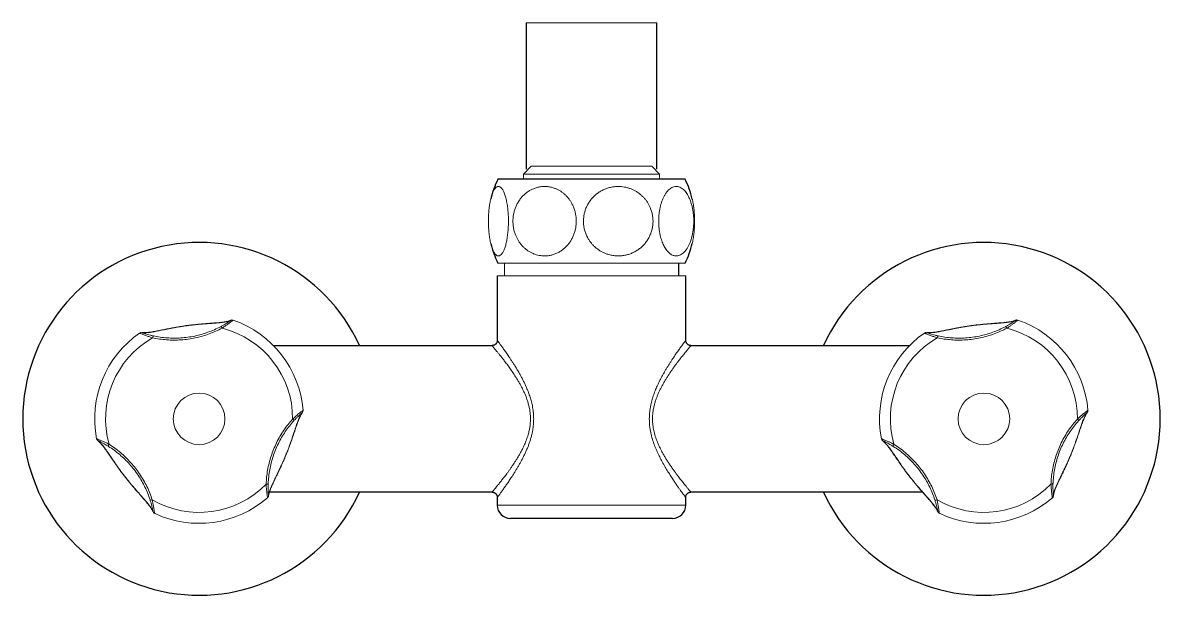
# Model space of a CAD drawing. Header units: millimetres. Extents: x 46649 to 61237, y -33954 to -18530.
# Drawn here: x 60161.5 to 60378.8, y -19468.3 to -19358.9 of the extents above; entities that cross this region are included whole.
import ezdxf

# ---------------------------------------------------------------- set-up
doc = ezdxf.new("R2010")
doc.units = ezdxf.units.MM
for name, color, linetype, lineweight in [('ed-1', 6, 'Continuous', 5), ('eo-3', 2, 'Continuous', 25), ('KK-100.TOP', 2, 'Continuous', 20)]:
    doc.layers.add(name, color=color, linetype=linetype, lineweight=lineweight)

# ---------------------------------------------------------------- blocks, each defined once
blk = doc.blocks.new('GX 2470-H 25 300mm Panel Tap - Front')
at = {"layer": 'ed-1'}
for p, q in [((62.46, 75.67), (87.46, 75.67)), ((86.4, 48.26), (63.46, 48.26)), ((61.96, 46.76), (87.89, 46.76)), ((92.86, 29.76), (57.06, 29.76)), ((92.96, 27.31), (56.96, 27.31)), ((56.96, -16.5), (92.96, -16.5))]:
    blk.add_line(p, q, dxfattribs=at)
for points in [[(5.85, 18.75), (5.9, 18.78), (5.94, 18.8)], [(155.78, 18.75), (155.83, 18.78), (155.87, 18.8)], [(-10.7, 16.47), (-10.76, 16.48), (-10.81, 16.49)], [(139.23, 16.47), (139.17, 16.48), (139.12, 16.49)], [(19.61, 1.03), (19.65, 1.08), (19.69, 1.12)], [(169.54, 1.03), (169.58, 1.08), (169.61, 1.12)], [(-19.16, -4.31), (-19.21, -4.28), (-19.25, -4.25)], [(130.77, -4.31), (130.72, -4.28), (130.68, -4.25)], [(13.31, -14.44), (13.31, -14.5), (13.31, -14.55)], [(163.24, -14.44), (163.24, -14.5), (163.23, -14.55)], [(-8.91, -17.5), (-8.9, -17.56), (-8.88, -17.61)], [(141.02, -17.5), (141.03, -17.56), (141.05, -17.61)]]:
    blk.add_lwpolyline(points, dxfattribs=at)
for centre in [(0, 0), (149.93, 0)]:
    blk.add_circle(centre, 4.93, dxfattribs=at)
for centre, radius, start, end in [((3.94, 17.17), 0.477, 19.3678, 70.2915), ((6.32, 18.37), 0.525, 71.011, 124.7326), ((6.34, 18.36), 0.525, 70.9563, 124.7324), ((0, 0), 19.95, 4.7324, 70.9563), ((153.87, 17.17), 0.477, 19.3678, 70.2915), ((156.25, 18.37), 0.525, 71.011, 124.7326), ((156.27, 18.36), 0.525, 70.9563, 124.7324), ((149.93, 0), 19.95, 4.7324, 70.9563), ((0, 0), 19.95, 124.7324, 190.9563), ((0, 0), 17.87, 119.91, 195.7787), ((-11.07, 15.96), 0.525, 70.9563, 124.7324), ((-11.05, 15.97), 0.525, 70.9644, 124.6723), ((-8.44, 15.46), 0.477, 125.4023, 176.3171), ((0, 0), 17.87, 359.91, 75.7787), ((149.93, 0), 19.95, 124.7324, 190.9563), ((149.93, 0), 17.87, 119.91, 195.7787), ((138.86, 15.96), 0.525, 70.9563, 124.7324), ((138.88, 15.97), 0.525, 70.9644, 124.6723), ((141.49, 15.46), 0.477, 125.4023, 176.3171), ((149.93, 0), 17.87, 359.91, 75.7787), ((19.36, 1.6), 0.525, 310.9563, 4.7324), ((19.36, 1.58), 0.525, 310.957, 4.6772), ((169.29, 1.6), 0.525, 310.9563, 4.7324), ((169.29, 1.58), 0.525, 310.957, 4.6772), ((17.61, -0.43), 0.477, 5.3975, 56.3216), ((167.53, -0.43), 0.477, 5.3975, 56.3216), ((-19.07, -3.69), 0.525, 190.9563, 244.7324), ((-19.07, -3.71), 0.525, 191.0093, 244.732), ((130.86, -3.69), 0.525, 190.9563, 244.7324), ((130.86, -3.71), 0.525, 191.0093, 244.732), ((-16.84, -5.17), 0.477, 139.3637, 190.295), ((133.09, -5.17), 0.477, 139.3637, 190.295), ((0, 0), 17.87, 239.91, 315.7787), ((12.9, -12), 0.477, 259.3521, 310.3055), ((149.93, 0), 17.87, 239.91, 315.7787), ((162.82, -12), 0.477, 259.3521, 310.3055), ((0, 0), 19.95, 244.7324, 310.9563), ((12.73, -14.67), 0.525, 310.9563, 4.7324), ((12.75, -14.66), 0.525, 311.0112, 4.7282), ((149.93, 0), 19.95, 244.7324, 310.9563), ((162.66, -14.67), 0.525, 310.9563, 4.7324), ((162.67, -14.66), 0.525, 311.0112, 4.7282), ((-9.17, -15.04), 0.477, 245.3904, 296.3318), ((140.76, -15.04), 0.477, 245.3904, 296.3318), ((-8.31, -17.56), 0.525, 190.9615, 244.6721), ((-8.29, -17.57), 0.525, 190.9563, 244.7324), ((141.62, -17.56), 0.525, 190.9615, 244.6721), ((141.64, -17.57), 0.525, 190.9563, 244.7324)]:
    blk.add_arc(centre, radius, start, end, dxfattribs=at)
for points, knots in [([(55.27, 37.76), (55.27, 37.94), (55.28, 38.3), (55.3, 38.84), (55.33, 39.38), (55.37, 39.91), (55.43, 40.41), (55.5, 40.9), (55.58, 41.37), (55.67, 41.81), (55.77, 42.23), (55.88, 42.61), (55.99, 42.96), (56.12, 43.28), (56.26, 43.57), (56.4, 43.82), (56.55, 44.02), (56.7, 44.19), (56.86, 44.3), (57.02, 44.38), (57.19, 44.4), (57.35, 44.37), (57.52, 44.3), (57.68, 44.17), (57.84, 43.99), (58, 43.77), (58.15, 43.5), (58.29, 43.18), (58.42, 42.82), (58.55, 42.42), (58.66, 41.99), (58.76, 41.53), (58.85, 41.04), (58.92, 40.53), (58.98, 40.01), (59.03, 39.48), (59.07, 38.93), (59.09, 38.38), (59.1, 37.83), (59.09, 37.29), (59.07, 36.75), (59.04, 36.22), (59, 35.7), (58.95, 35.2), (58.88, 34.71), (58.81, 34.25), (58.72, 33.8), (58.62, 33.39), (58.52, 33), (58.4, 32.63), (58.28, 32.31), (58.14, 32.01), (58, 31.76), (57.85, 31.54), (57.7, 31.37), (57.54, 31.24), (57.38, 31.15), (57.22, 31.12), (57.05, 31.13), (56.89, 31.2), (56.72, 31.31), (56.56, 31.48), (56.4, 31.69), (56.25, 31.95), (56.11, 32.26), (55.97, 32.62), (55.85, 33), (55.73, 33.42), (55.63, 33.88), (55.54, 34.37), (55.46, 34.87), (55.4, 35.38), (55.35, 35.92), (55.31, 36.5), (55.28, 37.11), (55.27, 37.54), (55.27, 37.76)], [0, 0, 0, 0, 0.012684, 0.025367, 0.038431, 0.051495, 0.064177, 0.076859, 0.089905, 0.102951, 0.115733, 0.128515, 0.141643, 0.154771, 0.168031, 0.181292, 0.194909, 0.208527, 0.222304, 0.236082, 0.250242, 0.264402, 0.278486, 0.292571, 0.307071, 0.32157, 0.33554, 0.349509, 0.363914, 0.378318, 0.391807, 0.405296, 0.419212, 0.433127, 0.446062, 0.458998, 0.472332, 0.485666, 0.49823, 0.510794, 0.523729, 0.536664, 0.54914, 0.561616, 0.574444, 0.587272, 0.599946, 0.61262, 0.625639, 0.638658, 0.651758, 0.664859, 0.678311, 0.691764, 0.705391, 0.71902, 0.733021, 0.747022, 0.761051, 0.77508, 0.789513, 0.803947, 0.818001, 0.832054, 0.846539, 0.861023, 0.874683, 0.888343, 0.902435, 0.916526, 0.929621, 0.942716, 0.95622, 0.969723, 0.984784, 1, 1, 1, 1]), ([(72.05, 37.76), (72.05, 37.52), (72.03, 37.03), (71.92, 36.31), (71.74, 35.61), (71.49, 34.93), (71.18, 34.29), (70.81, 33.7), (70.37, 33.15), (69.89, 32.66), (69.37, 32.23), (68.79, 31.85), (68.18, 31.55), (67.53, 31.33), (66.85, 31.18), (66.16, 31.11), (65.52, 31.14), (64.94, 31.22), (64.42, 31.35), (63.91, 31.53), (63.42, 31.75), (62.94, 32.03), (62.49, 32.35), (62.07, 32.71), (61.68, 33.11), (61.33, 33.54), (61.01, 34), (60.73, 34.49), (60.47, 35.05), (60.24, 35.69), (60.07, 36.41), (59.97, 37.14), (59.94, 37.87), (59.99, 38.6), (60.11, 39.31), (60.3, 39.99), (60.55, 40.65), (60.86, 41.28), (61.24, 41.87), (61.67, 42.41), (62.15, 42.89), (62.69, 43.32), (63.27, 43.69), (63.88, 43.99), (64.53, 44.21), (65.21, 44.35), (65.9, 44.41), (66.6, 44.37), (67.3, 44.25), (67.93, 44.06), (68.48, 43.82), (68.96, 43.56), (69.42, 43.25), (69.85, 42.9), (70.24, 42.51), (70.6, 42.09), (70.93, 41.63), (71.25, 41.09), (71.54, 40.48), (71.78, 39.77), (71.94, 39.08), (72.04, 38.4), (72.05, 37.97), (72.05, 37.76)], [0, 0, 0, 0, 0.017144, 0.034345, 0.051491, 0.068622, 0.085809, 0.102942, 0.120196, 0.137503, 0.154759, 0.172658, 0.190611, 0.208513, 0.227118, 0.245779, 0.264385, 0.278654, 0.292975, 0.307294, 0.321562, 0.335725, 0.349943, 0.364158, 0.378318, 0.391997, 0.405729, 0.419459, 0.433135, 0.450628, 0.468179, 0.485669, 0.502648, 0.519683, 0.536662, 0.553512, 0.570416, 0.587268, 0.604377, 0.621538, 0.63865, 0.656333, 0.674068, 0.691753, 0.710153, 0.728608, 0.747009, 0.765963, 0.784977, 0.80393, 0.818176, 0.832475, 0.846772, 0.861014, 0.874866, 0.888772, 0.902676, 0.916526, 0.934237, 0.952008, 0.969717, 0.984858, 1, 1, 1, 1]), ([(73.43, 37.76), (73.44, 38), (73.45, 38.49), (73.58, 39.21), (73.77, 39.91), (74.05, 40.59), (74.39, 41.23), (74.8, 41.82), (75.27, 42.37), (75.8, 42.86), (76.38, 43.29), (77.01, 43.66), (77.69, 43.97), (78.4, 44.19), (79.14, 44.34), (79.9, 44.4), (80.6, 44.38), (81.24, 44.3), (81.82, 44.17), (82.38, 43.99), (82.92, 43.77), (83.44, 43.49), (83.93, 43.17), (84.4, 42.81), (84.82, 42.41), (85.21, 41.98), (85.56, 41.52), (85.86, 41.03), (86.15, 40.47), (86.4, 39.83), (86.59, 39.11), (86.7, 38.38), (86.73, 37.65), (86.68, 36.92), (86.55, 36.21), (86.34, 35.52), (86.07, 34.86), (85.72, 34.24), (85.31, 33.65), (84.84, 33.11), (84.3, 32.62), (83.72, 32.19), (83.08, 31.83), (82.41, 31.53), (81.69, 31.31), (80.95, 31.17), (80.19, 31.11), (79.42, 31.14), (78.65, 31.27), (77.96, 31.46), (77.36, 31.7), (76.83, 31.96), (76.33, 32.27), (75.85, 32.62), (75.42, 33.01), (75.02, 33.43), (74.66, 33.89), (74.31, 34.42), (74, 35.04), (73.73, 35.75), (73.55, 36.44), (73.45, 37.11), (73.43, 37.54), (73.43, 37.76)], [0, 0, 0, 0, 0.017144, 0.034346, 0.051491, 0.068622, 0.085809, 0.102943, 0.120196, 0.137503, 0.154759, 0.172658, 0.190611, 0.208513, 0.227118, 0.245779, 0.264385, 0.278654, 0.292975, 0.307294, 0.321562, 0.335725, 0.349943, 0.364158, 0.378318, 0.391997, 0.405729, 0.419459, 0.433135, 0.450628, 0.468179, 0.485669, 0.502649, 0.519683, 0.536662, 0.553512, 0.570416, 0.587268, 0.604377, 0.621538, 0.638651, 0.656333, 0.674068, 0.691753, 0.710153, 0.728608, 0.747009, 0.765963, 0.784977, 0.80393, 0.818176, 0.832475, 0.846772, 0.861014, 0.874867, 0.888772, 0.902676, 0.916526, 0.934237, 0.952008, 0.969717, 0.984858, 1, 1, 1, 1]), ([(94.5, 37.76), (94.49, 37.52), (94.49, 37.03), (94.42, 36.31), (94.32, 35.61), (94.19, 34.93), (94.01, 34.29), (93.81, 33.7), (93.57, 33.15), (93.3, 32.66), (93.01, 32.23), (92.69, 31.85), (92.35, 31.55), (91.99, 31.33), (91.62, 31.18), (91.24, 31.11), (90.88, 31.14), (90.56, 31.22), (90.27, 31.35), (89.99, 31.53), (89.72, 31.75), (89.46, 32.03), (89.21, 32.35), (88.97, 32.71), (88.76, 33.11), (88.56, 33.54), (88.39, 34), (88.23, 34.49), (88.09, 35.05), (87.96, 35.69), (87.86, 36.41), (87.81, 37.14), (87.8, 37.87), (87.82, 38.6), (87.89, 39.31), (87.99, 39.99), (88.13, 40.65), (88.3, 41.28), (88.51, 41.87), (88.75, 42.41), (89.02, 42.89), (89.31, 43.32), (89.63, 43.69), (89.97, 43.99), (90.33, 44.21), (90.71, 44.35), (91.09, 44.41), (91.48, 44.37), (91.87, 44.25), (92.21, 44.06), (92.52, 43.82), (92.78, 43.56), (93.04, 43.25), (93.28, 42.9), (93.49, 42.51), (93.69, 42.09), (93.88, 41.63), (94.05, 41.09), (94.21, 40.48), (94.35, 39.77), (94.44, 39.08), (94.49, 38.4), (94.49, 37.97), (94.5, 37.76), (94.5, 37.76), (94.5, 37.76), (94.5, 37.76)], [0, 0, 0, 0, 0.017144, 0.034345, 0.051491, 0.068622, 0.085809, 0.102942, 0.120196, 0.137503, 0.154759, 0.172658, 0.190611, 0.208513, 0.227118, 0.245779, 0.264385, 0.278654, 0.292975, 0.307294, 0.321562, 0.335725, 0.349943, 0.364158, 0.378318, 0.391997, 0.405729, 0.419459, 0.433135, 0.450628, 0.468179, 0.485669, 0.502648, 0.519683, 0.536662, 0.553512, 0.570416, 0.587268, 0.604377, 0.621538, 0.63865, 0.656333, 0.674068, 0.691753, 0.710153, 0.728608, 0.747009, 0.765963, 0.784977, 0.80393, 0.818176, 0.832475, 0.846772, 0.861014, 0.874866, 0.888772, 0.902676, 0.916526, 0.934237, 0.952008, 0.969717, 0.984858, 1, 1, 1, 1, 1, 1, 1]), ([(-2.67, 17.77), (-2.76, 17.76), (-3.02, 17.73), (-3.44, 17.66), (-3.93, 17.58), (-4.43, 17.5), (-4.93, 17.41), (-5.42, 17.32), (-5.91, 17.22), (-6.4, 17.13), (-6.88, 17.03), (-7.37, 16.93), (-7.84, 16.84), (-8.32, 16.74), (-8.79, 16.66), (-9.24, 16.58), (-9.66, 16.53), (-10.04, 16.49), (-10.39, 16.47), (-10.64, 16.47), (-10.77, 16.49), (-10.81, 16.49)], [0, 0, 0, 0, 0.017251, 0.04865, 0.081518, 0.116245, 0.153121, 0.19225, 0.233467, 0.276523, 0.325987, 0.378097, 0.434101, 0.495424, 0.564026, 0.637022, 0.712311, 0.790589, 0.872672, 0.959808, 1, 1, 1, 1]), ([(5.85, 18.75), (5.71, 18.7), (5.44, 18.6), (4.91, 18.49), (4.27, 18.4), (3.49, 18.32), (2.68, 18.26), (1.9, 18.21), (1.23, 18.16), (0.46, 18.1), (-0.3, 18.03), (-1.02, 17.96), (-1.65, 17.89), (-2.35, 17.8), (-3.08, 17.7), (-3.78, 17.58), (-4.48, 17.46), (-5.15, 17.34), (-5.8, 17.21), (-6.39, 17.09), (-7.11, 16.94), (-7.95, 16.77), (-8.81, 16.6), (-9.56, 16.49), (-10.2, 16.44), (-10.53, 16.46), (-10.7, 16.47)], [0, 0, 0, 0, 0.05869, 0.117374, 0.176945, 0.236495, 0.300113, 0.332525, 0.364919, 0.398735, 0.433296, 0.453413, 0.473935, 0.496657, 0.520277, 0.542984, 0.566374, 0.593331, 0.620796, 0.648823, 0.676865, 0.734213, 0.799814, 0.865458, 0.932724, 1, 1, 1, 1]), ([(-8.71, 15.85), (-8.29, 15.77), (-7.43, 15.6), (-6.13, 15.46), (-4.82, 15.41), (-3.49, 15.45), (-2.16, 15.58), (-0.84, 15.81), (0.45, 16.13), (1.7, 16.54), (2.93, 17.02), (3.71, 17.42), (4.1, 17.61)], [0, 0, 0, 0, 0.100039, 0.200765, 0.299221, 0.397673, 0.49911, 0.600546, 0.698972, 0.797401, 0.898697, 1, 1, 1, 1]), ([(5.95, 18.8), (5.86, 18.77), (5.69, 18.71), (5.37, 18.62), (5, 18.55), (4.57, 18.49), (4.09, 18.43), (3.58, 18.38), (3.07, 18.33), (2.57, 18.3), (2.07, 18.26), (1.56, 18.22), (1.06, 18.18), (0.55, 18.14), (0.05, 18.09), (-0.45, 18.04), (-0.95, 17.99), (-1.44, 17.94), (-1.94, 17.87), (-2.35, 17.82), (-2.6, 17.79), (-2.67, 17.77)], [0, 0, 0, 0, 0.085596, 0.167515, 0.244949, 0.32701, 0.405014, 0.479604, 0.543007, 0.599434, 0.651171, 0.699322, 0.744754, 0.784441, 0.822486, 0.8584, 0.892152, 0.92394, 0.954115, 0.986142, 1, 1, 1, 1]), ([(4.1, 17.61), (4.17, 17.65), (4.4, 17.77), (4.77, 17.98), (5.24, 18.26), (5.66, 18.53), (5.98, 18.75), (6.02, 18.78), (6.04, 18.79)], [0, 0, 0, 0, 0.066428, 0.22197, 0.377281, 0.589631, 0.794027, 1, 1, 1, 1]), ([(6.51, 18.86), (6.5, 18.85), (6.49, 18.84), (6.37, 18.75), (6.09, 18.53), (5.63, 18.17), (5.12, 17.81), (4.71, 17.53), (4.46, 17.37), (4.39, 17.32)], [0, 0, 0, 0, 0.103792, 0.210526, 0.417637, 0.630467, 0.780933, 0.935819, 1, 1, 1, 1]), ([(6.02, 18.8), (6.01, 18.8), (5.99, 18.8), (5.89, 18.76), (5.85, 18.75)], [0, 0, 0, 0, 0.497396, 1, 1, 1, 1]), ([(6.18, 18.87), (6.18, 18.87), (6.15, 18.86), (6.11, 18.85), (6.04, 18.83), (5.98, 18.8), (5.95, 18.79)], [0, 0, 0, 0, 0.013782, 0.250026, 0.665809, 1, 1, 1, 1]), ([(147.25, 17.77), (147.16, 17.76), (146.91, 17.73), (146.49, 17.66), (146, 17.58), (145.5, 17.5), (145, 17.41), (144.5, 17.32), (144.02, 17.22), (143.53, 17.13), (143.04, 17.03), (142.56, 16.93), (142.08, 16.84), (141.61, 16.74), (141.14, 16.66), (140.68, 16.58), (140.27, 16.53), (139.89, 16.49), (139.54, 16.47), (139.28, 16.47), (139.16, 16.49), (139.12, 16.49)], [0, 0, 0, 0, 0.017251, 0.04865, 0.081518, 0.116245, 0.153121, 0.19225, 0.233467, 0.276523, 0.325987, 0.378097, 0.434101, 0.495424, 0.564026, 0.637022, 0.712311, 0.790589, 0.872672, 0.959808, 1, 1, 1, 1]), ([(155.78, 18.75), (155.64, 18.7), (155.36, 18.6), (154.83, 18.49), (154.2, 18.4), (153.41, 18.32), (152.61, 18.26), (151.83, 18.21), (151.16, 18.16), (150.39, 18.1), (149.62, 18.03), (148.91, 17.96), (148.27, 17.89), (147.57, 17.8), (146.85, 17.7), (146.14, 17.58), (145.45, 17.46), (144.78, 17.34), (144.13, 17.21), (143.54, 17.09), (142.81, 16.94), (141.98, 16.77), (141.12, 16.6), (140.37, 16.49), (139.73, 16.44), (139.4, 16.46), (139.23, 16.47)], [0, 0, 0, 0, 0.05869, 0.117374, 0.176945, 0.236495, 0.300113, 0.332525, 0.364919, 0.398735, 0.433296, 0.453413, 0.473935, 0.496657, 0.520277, 0.542984, 0.566374, 0.593331, 0.620796, 0.648823, 0.676865, 0.734213, 0.799814, 0.865458, 0.932724, 1, 1, 1, 1]), ([(141.22, 15.85), (141.64, 15.77), (142.49, 15.6), (143.8, 15.46), (145.11, 15.41), (146.43, 15.45), (147.77, 15.58), (149.09, 15.81), (150.37, 16.13), (151.63, 16.54), (152.85, 17.02), (153.64, 17.42), (154.03, 17.61)], [0, 0, 0, 0, 0.100039, 0.200765, 0.299221, 0.397673, 0.49911, 0.600546, 0.698972, 0.797401, 0.898697, 1, 1, 1, 1]), ([(155.88, 18.8), (155.79, 18.77), (155.62, 18.71), (155.3, 18.62), (154.93, 18.55), (154.5, 18.49), (154.01, 18.43), (153.5, 18.38), (152.99, 18.33), (152.5, 18.3), (152, 18.26), (151.49, 18.22), (150.99, 18.18), (150.48, 18.14), (149.98, 18.09), (149.48, 18.04), (148.98, 17.99), (148.48, 17.94), (147.99, 17.87), (147.58, 17.82), (147.33, 17.79), (147.25, 17.77)], [0, 0, 0, 0, 0.085596, 0.167515, 0.244949, 0.32701, 0.405014, 0.479604, 0.543007, 0.599434, 0.651171, 0.699322, 0.744754, 0.784441, 0.822486, 0.8584, 0.892152, 0.92394, 0.954115, 0.986142, 1, 1, 1, 1]), ([(154.03, 17.61), (154.1, 17.65), (154.32, 17.77), (154.69, 17.98), (155.16, 18.26), (155.59, 18.53), (155.9, 18.75), (155.95, 18.78), (155.97, 18.79)], [0, 0, 0, 0, 0.066428, 0.22197, 0.377281, 0.589631, 0.794027, 1, 1, 1, 1]), ([(156.44, 18.86), (156.43, 18.85), (156.42, 18.84), (156.3, 18.75), (156.02, 18.53), (155.55, 18.17), (155.04, 17.81), (154.64, 17.53), (154.39, 17.37), (154.32, 17.32)], [0, 0, 0, 0, 0.103792, 0.210526, 0.417637, 0.630467, 0.780933, 0.935819, 1, 1, 1, 1]), ([(155.95, 18.8), (155.94, 18.8), (155.91, 18.8), (155.82, 18.76), (155.78, 18.75)], [0, 0, 0, 0, 0.497396, 1, 1, 1, 1]), ([(156.11, 18.87), (156.11, 18.87), (156.08, 18.86), (156.04, 18.85), (155.97, 18.83), (155.9, 18.8), (155.87, 18.79)], [0, 0, 0, 0, 0.013782, 0.250026, 0.665809, 1, 1, 1, 1]), ([(-8.91, 15.49), (-9.14, 15.56), (-9.6, 15.71), (-10.15, 15.91), (-10.57, 16.07), (-10.89, 16.19), (-11.13, 16.3), (-11.32, 16.38), (-11.35, 16.39), (-11.37, 16.39)], [0, 0, 0, 0, 0.177141, 0.353955, 0.473812, 0.593588, 0.716862, 0.840073, 1, 1, 1, 1]), ([(-10.9, 16.46), (-10.88, 16.45), (-10.86, 16.45), (-10.69, 16.39), (-10.47, 16.32), (-10.2, 16.23), (-9.82, 16.12), (-9.32, 15.99), (-8.92, 15.9), (-8.71, 15.85)], [0, 0, 0, 0, 0.156847, 0.278228, 0.399685, 0.519123, 0.638658, 0.81913, 1, 1, 1, 1]), ([(-10.7, 16.47), (-10.75, 16.47), (-10.84, 16.48), (-10.87, 16.47), (-10.88, 16.47)], [0, 0, 0, 0, 0.497403, 1, 1, 1, 1]), ([(4.39, 17.32), (3.99, 17.12), (3.2, 16.73), (1.94, 16.22), (0.63, 15.79), (-0.71, 15.46), (-2.07, 15.22), (-3.44, 15.08), (-4.83, 15.03), (-6.21, 15.09), (-7.58, 15.23), (-8.47, 15.4), (-8.91, 15.49)], [0, 0, 0, 0, 0.098467, 0.19693, 0.298167, 0.399402, 0.49791, 0.596419, 0.697876, 0.799337, 0.899325, 1, 1, 1, 1]), ([(141.02, 15.49), (140.79, 15.56), (140.33, 15.71), (139.78, 15.91), (139.35, 16.07), (139.04, 16.19), (138.8, 16.3), (138.6, 16.38), (138.58, 16.39), (138.56, 16.39)], [0, 0, 0, 0, 0.177141, 0.353955, 0.473812, 0.593588, 0.716862, 0.840073, 1, 1, 1, 1]), ([(139.03, 16.46), (139.05, 16.45), (139.07, 16.45), (139.24, 16.39), (139.45, 16.32), (139.73, 16.23), (140.11, 16.12), (140.6, 15.99), (141.01, 15.9), (141.22, 15.85)], [0, 0, 0, 0, 0.156847, 0.278228, 0.399685, 0.519123, 0.638658, 0.81913, 1, 1, 1, 1]), ([(139.23, 16.47), (139.18, 16.47), (139.08, 16.48), (139.06, 16.47), (139.05, 16.47)], [0, 0, 0, 0, 0.497403, 1, 1, 1, 1]), ([(154.32, 17.32), (153.92, 17.12), (153.13, 16.73), (151.87, 16.22), (150.56, 15.79), (149.22, 15.46), (147.86, 15.22), (146.49, 15.08), (145.1, 15.03), (143.72, 15.09), (142.35, 15.23), (141.46, 15.4), (141.02, 15.49)], [0, 0, 0, 0, 0.098467, 0.19693, 0.298167, 0.399402, 0.49791, 0.596419, 0.697876, 0.799337, 0.899325, 1, 1, 1, 1]), ([(55.96, -14), (55.96, -14), (55.96, -14), (55.97, -13.99), (56, -13.95), (56.07, -13.88), (56.18, -13.74), (56.37, -13.52), (56.61, -13.23), (56.92, -12.85), (57.29, -12.39), (57.74, -11.83), (58.24, -11.19), (58.7, -10.59), (59.09, -10.05), (59.42, -9.59), (59.75, -9.12), (60.09, -8.62), (60.43, -8.1), (60.77, -7.56), (61.1, -7), (61.47, -6.34), (61.87, -5.58), (62.27, -4.7), (62.63, -3.77), (62.91, -2.89), (63.1, -2.06), (63.23, -1.31), (63.3, -0.53), (63.31, 0.25), (63.26, 1.01), (63.16, 1.77), (63, 2.52), (62.8, 3.24), (62.58, 3.91), (62.33, 4.54), (62.07, 5.15), (61.77, 5.76), (61.47, 6.35), (61.14, 6.93), (60.81, 7.49), (60.4, 8.15), (59.92, 8.88), (59.36, 9.68), (58.82, 10.43), (58.32, 11.08), (57.88, 11.65), (57.5, 12.14), (57.14, 12.58), (56.83, 12.96), (56.57, 13.28), (56.35, 13.54), (56.17, 13.75), (56.05, 13.9), (55.98, 13.98), (55.97, 13.99), (55.96, 14)], [0, 0, 0, 0, 0.000916, 0.013159, 0.025546, 0.037932, 0.058791, 0.07981, 0.101308, 0.122954, 0.148377, 0.173997, 0.200169, 0.226504, 0.241772, 0.257041, 0.272413, 0.287786, 0.303477, 0.319168, 0.334971, 0.350775, 0.372598, 0.394417, 0.416685, 0.439134, 0.455408, 0.471679, 0.488464, 0.505247, 0.521482, 0.537718, 0.554454, 0.571194, 0.586155, 0.601118, 0.616276, 0.631435, 0.647076, 0.662718, 0.678485, 0.694253, 0.719638, 0.745023, 0.770827, 0.796764, 0.817973, 0.83918, 0.860805, 0.882428, 0.902143, 0.921856, 0.942078, 0.962298, 0.981149, 1, 1, 1, 1]), ([(56.96, 15), (56.97, 14.99), (56.98, 14.98), (57.04, 14.9), (57.12, 14.79), (57.21, 14.67), (57.32, 14.52), (57.45, 14.34), (57.61, 14.13), (57.78, 13.89), (57.97, 13.63), (58.18, 13.33), (58.41, 13.02), (58.65, 12.67), (58.9, 12.31), (59.19, 11.89), (59.49, 11.43), (59.83, 10.92), (60.17, 10.39), (60.52, 9.83), (60.87, 9.24), (61.22, 8.64), (61.54, 8.05), (61.85, 7.47), (62.15, 6.87), (62.48, 6.14), (62.83, 5.32), (63.16, 4.4), (63.45, 3.47), (63.65, 2.64), (63.77, 1.93), (63.84, 1.39), (63.89, 0.84), (63.92, 0.28), (63.92, -0.27), (63.89, -0.81), (63.85, -1.35), (63.77, -1.9), (63.68, -2.44), (63.55, -3.04), (63.39, -3.67), (63.18, -4.33), (62.96, -4.98), (62.71, -5.62), (62.43, -6.25), (62.14, -6.87), (61.84, -7.47), (61.54, -8.05), (61.23, -8.62), (60.91, -9.16), (60.6, -9.69), (60.28, -10.22), (59.95, -10.73), (59.57, -11.32), (59.14, -11.97), (58.67, -12.64), (58.31, -13.15), (58.04, -13.53), (57.85, -13.79), (57.67, -14.04), (57.51, -14.26), (57.37, -14.46), (57.24, -14.63), (57.13, -14.77), (57.06, -14.88), (57, -14.95), (56.97, -14.99), (56.96, -15), (56.96, -15), (56.96, -15)], [0, 0, 0, 0, 0.018471, 0.03707, 0.04994, 0.062851, 0.075722, 0.088629, 0.102132, 0.115672, 0.129566, 0.143495, 0.157388, 0.171312, 0.185743, 0.200205, 0.216956, 0.233747, 0.250498, 0.267283, 0.284647, 0.302047, 0.317262, 0.332503, 0.347719, 0.362963, 0.386367, 0.406359, 0.426454, 0.448845, 0.460032, 0.471248, 0.482898, 0.494587, 0.50579, 0.517028, 0.528232, 0.539468, 0.551224, 0.563012, 0.577741, 0.592521, 0.607248, 0.622013, 0.637443, 0.652906, 0.66812, 0.683361, 0.698574, 0.713812, 0.729025, 0.744263, 0.760547, 0.776864, 0.801948, 0.827177, 0.853043, 0.866083, 0.879123, 0.892816, 0.906548, 0.920242, 0.933979, 0.948363, 0.962803, 0.974823, 0.986878, 0.999039, 1, 1, 1, 1]), ([(86.01, 0), (86.02, 0.22), (86.02, 0.68), (86.08, 1.35), (86.17, 2.03), (86.32, 2.81), (86.54, 3.69), (86.85, 4.65), (87.21, 5.59), (87.56, 6.41), (87.9, 7.1), (88.2, 7.69), (88.5, 8.26), (88.82, 8.82), (89.13, 9.37), (89.45, 9.9), (89.77, 10.41), (90.09, 10.9), (90.39, 11.36), (90.68, 11.8), (90.96, 12.21), (91.23, 12.61), (91.5, 12.99), (91.75, 13.34), (91.98, 13.67), (92.22, 13.99), (92.45, 14.3), (92.65, 14.58), (92.81, 14.79), (92.91, 14.93), (92.96, 15), (92.96, 14.99), (92.96, 14.99)], [0, 0, 0, 0, 0.027913, 0.055959, 0.084398, 0.112962, 0.155733, 0.19882, 0.242736, 0.286878, 0.317043, 0.347208, 0.377584, 0.40796, 0.438963, 0.469966, 0.501186, 0.532405, 0.562282, 0.592158, 0.622273, 0.652386, 0.683366, 0.714344, 0.745688, 0.77703, 0.8175, 0.858232, 0.899857, 0.941818, 0.982161, 1, 1, 1, 1]), ([(93.96, 14), (93.96, 14), (93.97, 14), (93.95, 13.98), (93.91, 13.94), (93.84, 13.86), (93.75, 13.75), (93.64, 13.61), (93.5, 13.45), (93.34, 13.26), (93.15, 13.03), (92.94, 12.77), (92.71, 12.48), (92.46, 12.17), (92.19, 11.83), (91.91, 11.47), (91.6, 11.08), (91.28, 10.65), (90.94, 10.2), (90.61, 9.74), (90.18, 9.12), (89.74, 8.47), (89.3, 7.79), (88.97, 7.25), (88.64, 6.67), (88.33, 6.09), (88.04, 5.52), (87.78, 4.96), (87.53, 4.39), (87.31, 3.79), (87.1, 3.17), (86.91, 2.47), (86.76, 1.7), (86.65, 0.86), (86.63, 0.29), (86.63, 0)], [0, 0, 0, 0, 0.001404, 0.030429, 0.059454, 0.086872, 0.114291, 0.141705, 0.169119, 0.19802, 0.226923, 0.257077, 0.287232, 0.317378, 0.347525, 0.377664, 0.407804, 0.441178, 0.474553, 0.50476, 0.534968, 0.595368, 0.625575, 0.655781, 0.688036, 0.720289, 0.748325, 0.77636, 0.804408, 0.832454, 0.861689, 0.89092, 0.926829, 0.962744, 1, 1, 1, 1]), ([(13.31, -14.44), (13.35, -14.24), (13.43, -13.86), (13.7, -13.12), (14.04, -12.35), (14.4, -11.6), (14.73, -10.94), (15.08, -10.22), (15.45, -9.45), (15.77, -8.75), (16.06, -8.1), (16.32, -7.5), (16.59, -6.86), (16.87, -6.17), (17.12, -5.51), (17.36, -4.85), (17.59, -4.21), (17.83, -3.51), (18.06, -2.82), (18.28, -2.15), (18.52, -1.41), (18.79, -0.66), (19.07, 0.05), (19.34, 0.62), (19.52, 0.9), (19.61, 1.03)], [0, 0, 0, 0, 0.078839, 0.157763, 0.236471, 0.279306, 0.322188, 0.364904, 0.399134, 0.43328, 0.453608, 0.473916, 0.497083, 0.520248, 0.543278, 0.566341, 0.593532, 0.620761, 0.658486, 0.696357, 0.734186, 0.800451, 0.866942, 0.93356, 1, 1, 1, 1]), ([(16.73, -6.57), (16.76, -6.49), (16.86, -6.25), (17.01, -5.85), (17.19, -5.39), (17.37, -4.91), (17.54, -4.44), (17.71, -3.96), (17.87, -3.49), (18.03, -3.02), (18.19, -2.55), (18.35, -2.08), (18.5, -1.63), (18.66, -1.17), (18.82, -0.72), (18.98, -0.29), (19.14, 0.1), (19.3, 0.45), (19.46, 0.76), (19.59, 0.98), (19.66, 1.08), (19.69, 1.11)], [0, 0, 0, 0, 0.017321, 0.048717, 0.081583, 0.116308, 0.15318, 0.192308, 0.233521, 0.276574, 0.326035, 0.378141, 0.434141, 0.495459, 0.564056, 0.637047, 0.712331, 0.790604, 0.872681, 0.95981, 1, 1, 1, 1]), ([(17.87, -0.03), (18.05, 0.13), (18.4, 0.46), (18.85, 0.84), (19.2, 1.12), (19.47, 1.33), (19.68, 1.49), (19.84, 1.62), (19.87, 1.64), (19.88, 1.65)], [0, 0, 0, 0, 0.177138, 0.353954, 0.473812, 0.593587, 0.716861, 0.840073, 1, 1, 1, 1]), ([(19.7, 1.21), (19.69, 1.2), (19.67, 1.18), (19.54, 1.06), (19.37, 0.91), (19.16, 0.71), (18.87, 0.44), (18.51, 0.08), (18.22, -0.23), (18.08, -0.38)], [0, 0, 0, 0, 0.156848, 0.278229, 0.399688, 0.519125, 0.638658, 0.819133, 1, 1, 1, 1]), ([(19.61, 1.03), (19.64, 1.07), (19.69, 1.15), (19.7, 1.18), (19.7, 1.19)], [0, 0, 0, 0, 0.497403, 1, 1, 1, 1]), ([(163.24, -14.44), (163.28, -14.24), (163.36, -13.86), (163.63, -13.12), (163.97, -12.35), (164.33, -11.6), (164.65, -10.94), (165, -10.22), (165.37, -9.45), (165.7, -8.75), (165.99, -8.1), (166.25, -7.5), (166.52, -6.86), (166.79, -6.17), (167.05, -5.51), (167.29, -4.85), (167.52, -4.21), (167.76, -3.51), (167.99, -2.82), (168.21, -2.15), (168.45, -1.41), (168.72, -0.66), (169, 0.05), (169.27, 0.62), (169.45, 0.9), (169.54, 1.03)], [0, 0, 0, 0, 0.078839, 0.157763, 0.236471, 0.279306, 0.322188, 0.364904, 0.399134, 0.43328, 0.453608, 0.473916, 0.497083, 0.520248, 0.543278, 0.566341, 0.593532, 0.620761, 0.658486, 0.696357, 0.734186, 0.800451, 0.866942, 0.93356, 1, 1, 1, 1]), ([(166.66, -6.57), (166.69, -6.49), (166.79, -6.25), (166.94, -5.85), (167.12, -5.39), (167.29, -4.91), (167.47, -4.44), (167.64, -3.96), (167.8, -3.49), (167.96, -3.02), (168.12, -2.55), (168.27, -2.08), (168.43, -1.63), (168.59, -1.17), (168.75, -0.72), (168.91, -0.29), (169.07, 0.1), (169.23, 0.45), (169.39, 0.76), (169.52, 0.98), (169.59, 1.08), (169.62, 1.11)], [0, 0, 0, 0, 0.017321, 0.048717, 0.081583, 0.116308, 0.15318, 0.192308, 0.233521, 0.276574, 0.326035, 0.378141, 0.434141, 0.495459, 0.564056, 0.637047, 0.712331, 0.790604, 0.872681, 0.95981, 1, 1, 1, 1]), ([(167.8, -0.03), (167.98, 0.13), (168.33, 0.46), (168.78, 0.84), (169.13, 1.12), (169.4, 1.33), (169.61, 1.49), (169.77, 1.62), (169.8, 1.64), (169.81, 1.65)], [0, 0, 0, 0, 0.177138, 0.353954, 0.473812, 0.593587, 0.716861, 0.840073, 1, 1, 1, 1]), ([(169.63, 1.21), (169.62, 1.2), (169.6, 1.18), (169.47, 1.06), (169.3, 0.91), (169.08, 0.71), (168.8, 0.44), (168.44, 0.08), (168.15, -0.23), (168.01, -0.38)], [0, 0, 0, 0, 0.156848, 0.278229, 0.399688, 0.519125, 0.638658, 0.819133, 1, 1, 1, 1]), ([(169.54, 1.03), (169.56, 1.07), (169.62, 1.15), (169.63, 1.18), (169.63, 1.19)], [0, 0, 0, 0, 0.497403, 1, 1, 1, 1]), ([(12.81, -12.46), (12.83, -12.02), (12.88, -11.14), (13.08, -9.79), (13.36, -8.45), (13.74, -7.11), (14.22, -5.82), (14.78, -4.56), (15.43, -3.34), (16.17, -2.16), (16.98, -1.05), (17.57, -0.37), (17.87, -0.03)], [0, 0, 0, 0, 0.098467, 0.19693, 0.298168, 0.399402, 0.497909, 0.596418, 0.697876, 0.799337, 0.899324, 1, 1, 1, 1]), ([(18.08, -0.38), (17.8, -0.71), (17.23, -1.36), (16.46, -2.42), (15.75, -3.53), (15.13, -4.7), (14.58, -5.92), (14.11, -7.18), (13.75, -8.45), (13.47, -9.74), (13.28, -11.05), (13.23, -11.92), (13.2, -12.36)], [0, 0, 0, 0, 0.10004, 0.200766, 0.29922, 0.397674, 0.499109, 0.600546, 0.698973, 0.797401, 0.898698, 1, 1, 1, 1]), ([(92.96, -14.99), (92.96, -14.99), (92.97, -15), (92.92, -14.94), (92.82, -14.81), (92.68, -14.61), (92.49, -14.36), (92.26, -14.05), (91.98, -13.67), (91.66, -13.22), (91.3, -12.71), (90.91, -12.14), (90.47, -11.49), (89.98, -10.74), (89.44, -9.88), (88.89, -8.97), (88.37, -8.02), (87.87, -7.05), (87.41, -6.06), (86.98, -5.02), (86.65, -4.04), (86.4, -3.14), (86.22, -2.33), (86.09, -1.51), (86.02, -0.72), (86.02, -0.22), (86.01, 0)], [0, 0, 0, 0, 0.012848, 0.055001, 0.09753, 0.136184, 0.175099, 0.214775, 0.254689, 0.297327, 0.340202, 0.383749, 0.427496, 0.479355, 0.53149, 0.584433, 0.637639, 0.686028, 0.734642, 0.784053, 0.833805, 0.868063, 0.902493, 0.937527, 0.972803, 1, 1, 1, 1]), ([(86.63, 0), (86.63, -0.2), (86.64, -0.59), (86.69, -1.16), (86.76, -1.7), (86.86, -2.23), (86.99, -2.76), (87.14, -3.29), (87.34, -3.87), (87.57, -4.47), (87.84, -5.09), (88.12, -5.7), (88.43, -6.29), (88.76, -6.88), (89.1, -7.47), (89.47, -8.06), (89.85, -8.64), (90.23, -9.19), (90.61, -9.73), (90.98, -10.25), (91.33, -10.72), (91.65, -11.13), (91.93, -11.5), (92.19, -11.84), (92.45, -12.17), (92.7, -12.47), (92.92, -12.75), (93.12, -12.99), (93.29, -13.2), (93.45, -13.38), (93.59, -13.55), (93.71, -13.69), (93.81, -13.81), (93.88, -13.91), (93.94, -13.97), (93.96, -14), (93.96, -14), (93.96, -14)], [0, 0, 0, 0, 0.026207, 0.0495, 0.072795, 0.096078, 0.119363, 0.144071, 0.168781, 0.199357, 0.229937, 0.260495, 0.291055, 0.322977, 0.3549, 0.38969, 0.424482, 0.459272, 0.494062, 0.53008, 0.566098, 0.594946, 0.623794, 0.652648, 0.6815, 0.711313, 0.741124, 0.767362, 0.7936, 0.819843, 0.846086, 0.873445, 0.900803, 0.928459, 0.956114, 0.983772, 1, 1, 1, 1]), ([(162.74, -12.46), (162.76, -12.02), (162.81, -11.14), (163, -9.79), (163.29, -8.45), (163.67, -7.11), (164.14, -5.82), (164.71, -4.56), (165.36, -3.34), (166.1, -2.16), (166.91, -1.05), (167.5, -0.37), (167.8, -0.03)], [0, 0, 0, 0, 0.098467, 0.19693, 0.298168, 0.399402, 0.497909, 0.596418, 0.697876, 0.799337, 0.899324, 1, 1, 1, 1]), ([(168.01, -0.38), (167.73, -0.71), (167.15, -1.36), (166.38, -2.42), (165.68, -3.53), (165.05, -4.7), (164.5, -5.92), (164.04, -7.18), (163.67, -8.45), (163.4, -9.74), (163.21, -11.05), (163.16, -11.92), (163.13, -12.36)], [0, 0, 0, 0, 0.10004, 0.200766, 0.29922, 0.397674, 0.499109, 0.600546, 0.698973, 0.797401, 0.898698, 1, 1, 1, 1]), ([(-19.59, -3.79), (-19.58, -3.79), (-19.57, -3.8), (-19.42, -3.85), (-19.09, -3.99), (-18.55, -4.21), (-17.98, -4.47), (-17.54, -4.68), (-17.28, -4.82), (-17.2, -4.86)], [0, 0, 0, 0, 0.103793, 0.210525, 0.417638, 0.630469, 0.780935, 0.93582, 1, 1, 1, 1]), ([(-19.43, -4.08), (-19.43, -4.08), (-19.41, -4.1), (-19.38, -4.13), (-19.33, -4.18), (-19.27, -4.23), (-19.25, -4.24)], [0, 0, 0, 0, 0.013802, 0.250014, 0.665715, 1, 1, 1, 1]), ([(-17.31, -5.26), (-17.37, -5.21), (-17.59, -5.08), (-17.96, -4.86), (-18.43, -4.6), (-18.88, -4.37), (-19.23, -4.2), (-19.27, -4.18), (-19.29, -4.17)], [0, 0, 0, 0, 0.066425, 0.221966, 0.37728, 0.589628, 0.794027, 1, 1, 1, 1]), ([(-19.29, -4.18), (-19.28, -4.19), (-19.27, -4.22), (-19.2, -4.28), (-19.16, -4.31)], [0, 0, 0, 0, 0.497395, 1, 1, 1, 1]), ([(-19.26, -4.25), (-19.19, -4.31), (-19.04, -4.43), (-18.81, -4.66), (-18.57, -4.95), (-18.3, -5.28), (-18, -5.68), (-17.7, -6.09), (-17.41, -6.51), (-17.13, -6.92), (-16.85, -7.34), (-16.56, -7.76), (-16.27, -8.17), (-15.99, -8.59), (-15.7, -9), (-15.4, -9.41), (-15.11, -9.82), (-14.81, -10.22), (-14.51, -10.62), (-14.26, -10.95), (-14.1, -11.14), (-14.06, -11.2)], [0, 0, 0, 0, 0.085602, 0.167527, 0.244966, 0.327033, 0.405042, 0.479637, 0.543044, 0.599476, 0.651216, 0.699371, 0.744805, 0.784495, 0.822543, 0.85846, 0.892213, 0.924004, 0.954181, 0.98621, 1, 1, 1, 1]), ([(-19.16, -4.31), (-19.01, -4.44), (-18.72, -4.7), (-18.21, -5.31), (-17.72, -5.99), (-17.25, -6.67), (-16.83, -7.28), (-16.39, -7.95), (-15.91, -8.65), (-15.46, -9.28), (-15.04, -9.86), (-14.66, -10.38), (-14.23, -10.94), (-13.78, -11.52), (-13.33, -12.07), (-12.88, -12.61), (-12.44, -13.13), (-11.95, -13.69), (-11.47, -14.23), (-11, -14.76), (-10.49, -15.34), (-9.96, -15.94), (-9.49, -16.54), (-9.13, -17.06), (-8.98, -17.35), (-8.91, -17.5)], [0, 0, 0, 0, 0.07884, 0.157764, 0.236471, 0.279306, 0.322188, 0.364905, 0.399134, 0.43328, 0.453608, 0.473916, 0.497084, 0.520248, 0.543278, 0.566341, 0.593532, 0.620761, 0.658486, 0.696357, 0.734186, 0.800451, 0.866942, 0.93356, 1, 1, 1, 1]), ([(130.34, -3.79), (130.35, -3.79), (130.36, -3.8), (130.5, -3.85), (130.84, -3.99), (131.38, -4.21), (131.95, -4.47), (132.39, -4.68), (132.65, -4.82), (132.73, -4.86)], [0, 0, 0, 0, 0.103793, 0.210525, 0.417638, 0.630469, 0.780935, 0.93582, 1, 1, 1, 1]), ([(130.49, -4.08), (130.5, -4.08), (130.52, -4.1), (130.55, -4.13), (130.6, -4.18), (130.66, -4.23), (130.68, -4.24)], [0, 0, 0, 0, 0.013802, 0.250014, 0.665715, 1, 1, 1, 1]), ([(132.62, -5.26), (132.56, -5.21), (132.34, -5.08), (131.97, -4.86), (131.49, -4.6), (131.05, -4.37), (130.7, -4.2), (130.66, -4.18), (130.63, -4.17)], [0, 0, 0, 0, 0.066425, 0.221966, 0.37728, 0.589628, 0.794027, 1, 1, 1, 1]), ([(130.64, -4.18), (130.64, -4.19), (130.66, -4.22), (130.73, -4.28), (130.77, -4.31)], [0, 0, 0, 0, 0.497395, 1, 1, 1, 1]), ([(130.67, -4.25), (130.74, -4.31), (130.88, -4.43), (131.11, -4.66), (131.36, -4.95), (131.63, -5.28), (131.93, -5.68), (132.22, -6.09), (132.52, -6.51), (132.8, -6.92), (133.08, -7.34), (133.37, -7.76), (133.65, -8.17), (133.94, -8.59), (134.23, -9), (134.53, -9.41), (134.82, -9.82), (135.12, -10.22), (135.42, -10.62), (135.67, -10.95), (135.82, -11.14), (135.87, -11.2)], [0, 0, 0, 0, 0.085602, 0.167527, 0.244966, 0.327033, 0.405042, 0.479637, 0.543044, 0.599476, 0.651216, 0.699371, 0.744805, 0.784495, 0.822543, 0.85846, 0.892213, 0.924004, 0.954181, 0.98621, 1, 1, 1, 1]), ([(130.77, -4.31), (130.92, -4.44), (131.21, -4.7), (131.72, -5.31), (132.21, -5.99), (132.68, -6.67), (133.09, -7.28), (133.54, -7.95), (134.02, -8.65), (134.46, -9.28), (134.88, -9.86), (135.27, -10.38), (135.69, -10.94), (136.15, -11.52), (136.59, -12.07), (137.05, -12.61), (137.49, -13.13), (137.97, -13.69), (138.46, -14.23), (138.93, -14.76), (139.44, -15.34), (139.96, -15.94), (140.44, -16.54), (140.79, -17.06), (140.94, -17.35), (141.02, -17.5)], [0, 0, 0, 0, 0.07884, 0.157764, 0.236471, 0.279306, 0.322188, 0.364905, 0.399134, 0.43328, 0.453608, 0.473916, 0.497084, 0.520248, 0.543278, 0.566341, 0.593532, 0.620761, 0.658486, 0.696357, 0.734186, 0.800451, 0.866942, 0.93356, 1, 1, 1, 1]), ([(-9.37, -15.47), (-9.51, -15.06), (-9.79, -14.24), (-10.33, -13.04), (-10.94, -11.88), (-11.63, -10.75), (-12.42, -9.66), (-13.28, -8.63), (-14.19, -7.68), (-15.17, -6.8), (-16.21, -5.98), (-16.94, -5.5), (-17.31, -5.26)], [0, 0, 0, 0, 0.10004, 0.200766, 0.29922, 0.397672, 0.499109, 0.600546, 0.698971, 0.797401, 0.898697, 1, 1, 1, 1]), ([(-17.2, -4.86), (-16.83, -5.1), (-16.09, -5.59), (-15.02, -6.43), (-13.99, -7.35), (-13.03, -8.35), (-12.15, -9.4), (-11.34, -10.52), (-10.61, -11.7), (-9.96, -12.92), (-9.4, -14.18), (-9.11, -15.03), (-8.96, -15.46)], [0, 0, 0, 0, 0.098467, 0.196931, 0.298168, 0.399402, 0.497911, 0.596419, 0.697877, 0.799338, 0.899326, 1, 1, 1, 1]), ([(140.56, -15.47), (140.42, -15.06), (140.13, -14.24), (139.6, -13.04), (138.99, -11.88), (138.29, -10.75), (137.51, -9.66), (136.65, -8.63), (135.73, -7.68), (134.76, -6.8), (133.72, -5.98), (132.99, -5.5), (132.62, -5.26)], [0, 0, 0, 0, 0.10004, 0.200766, 0.29922, 0.397672, 0.499109, 0.600546, 0.698971, 0.797401, 0.898697, 1, 1, 1, 1]), ([(132.73, -4.86), (133.1, -5.1), (133.84, -5.59), (134.91, -6.43), (135.93, -7.35), (136.9, -8.35), (137.78, -9.4), (138.59, -10.52), (139.32, -11.7), (139.97, -12.92), (140.53, -14.18), (140.82, -15.03), (140.97, -15.46)], [0, 0, 0, 0, 0.098467, 0.196931, 0.298168, 0.399402, 0.497911, 0.596419, 0.697877, 0.799338, 0.899326, 1, 1, 1, 1]), ([(13.31, -14.55), (13.32, -14.46), (13.35, -14.28), (13.45, -13.96), (13.57, -13.6), (13.72, -13.2), (13.92, -12.75), (14.13, -12.29), (14.35, -11.82), (14.56, -11.37), (14.78, -10.92), (15, -10.46), (15.22, -10.01), (15.43, -9.55), (15.64, -9.09), (15.85, -8.63), (16.06, -8.17), (16.25, -7.72), (16.45, -7.26), (16.61, -6.87), (16.7, -6.64), (16.73, -6.57)], [0, 0, 0, 0, 0.085602, 0.167527, 0.244966, 0.327033, 0.405042, 0.479637, 0.543044, 0.599475, 0.651216, 0.69937, 0.744806, 0.784495, 0.822542, 0.858459, 0.892213, 0.924004, 0.954181, 0.98621, 1, 1, 1, 1]), ([(163.23, -14.55), (163.25, -14.46), (163.28, -14.28), (163.37, -13.96), (163.49, -13.6), (163.65, -13.2), (163.84, -12.75), (164.06, -12.29), (164.27, -11.82), (164.49, -11.37), (164.71, -10.92), (164.93, -10.46), (165.14, -10.01), (165.36, -9.55), (165.57, -9.09), (165.78, -8.63), (165.98, -8.17), (166.18, -7.72), (166.38, -7.26), (166.54, -6.87), (166.63, -6.64), (166.66, -6.57)], [0, 0, 0, 0, 0.085602, 0.167527, 0.244966, 0.327033, 0.405042, 0.479637, 0.543044, 0.599475, 0.651216, 0.69937, 0.744806, 0.784495, 0.822542, 0.858459, 0.892213, 0.924004, 0.954181, 0.98621, 1, 1, 1, 1]), ([(-14.06, -11.2), (-14, -11.27), (-13.84, -11.48), (-13.58, -11.81), (-13.26, -12.19), (-12.94, -12.58), (-12.61, -12.97), (-12.28, -13.36), (-11.96, -13.73), (-11.63, -14.1), (-11.31, -14.48), (-10.98, -14.85), (-10.66, -15.21), (-10.34, -15.58), (-10.03, -15.94), (-9.74, -16.3), (-9.48, -16.63), (-9.26, -16.94), (-9.07, -17.23), (-8.94, -17.45), (-8.9, -17.57), (-8.88, -17.61)], [0, 0, 0, 0, 0.01732, 0.048717, 0.081584, 0.116307, 0.153181, 0.192308, 0.233521, 0.276574, 0.326034, 0.378141, 0.43414, 0.49546, 0.564056, 0.637047, 0.712331, 0.790603, 0.872681, 0.95981, 1, 1, 1, 1]), ([(13.08, -15.07), (13.08, -15.06), (13.07, -15.04), (13.05, -14.89), (13, -14.54), (12.93, -13.96), (12.86, -13.33), (12.83, -12.85), (12.81, -12.55), (12.81, -12.46)], [0, 0, 0, 0, 0.105251, 0.21052, 0.417637, 0.630471, 0.783049, 0.935818, 1, 1, 1, 1]), ([(13.2, -12.36), (13.2, -12.44), (13.19, -12.69), (13.19, -13.12), (13.2, -13.67), (13.22, -14.17), (13.25, -14.55), (13.25, -14.6), (13.26, -14.63)], [0, 0, 0, 0, 0.066427, 0.221972, 0.377283, 0.589628, 0.794028, 1, 1, 1, 1]), ([(135.87, -11.2), (135.93, -11.27), (136.09, -11.48), (136.35, -11.81), (136.67, -12.19), (136.99, -12.58), (137.32, -12.97), (137.64, -13.36), (137.97, -13.73), (138.29, -14.1), (138.62, -14.48), (138.95, -14.85), (139.27, -15.21), (139.59, -15.58), (139.9, -15.94), (140.19, -16.3), (140.44, -16.63), (140.67, -16.94), (140.85, -17.23), (140.98, -17.45), (141.03, -17.57), (141.05, -17.61)], [0, 0, 0, 0, 0.01732, 0.048717, 0.081584, 0.116307, 0.153181, 0.192308, 0.233521, 0.276574, 0.326034, 0.378141, 0.43414, 0.49546, 0.564056, 0.637047, 0.712331, 0.790603, 0.872681, 0.95981, 1, 1, 1, 1]), ([(163, -15.07), (163, -15.06), (163, -15.04), (162.98, -14.89), (162.93, -14.54), (162.85, -13.96), (162.79, -13.33), (162.76, -12.85), (162.74, -12.55), (162.74, -12.46)], [0, 0, 0, 0, 0.105251, 0.21052, 0.417637, 0.630471, 0.783049, 0.935818, 1, 1, 1, 1]), ([(163.13, -12.36), (163.13, -12.44), (163.12, -12.69), (163.12, -13.12), (163.13, -13.67), (163.15, -14.17), (163.18, -14.55), (163.18, -14.6), (163.18, -14.63)], [0, 0, 0, 0, 0.066427, 0.221972, 0.377283, 0.589628, 0.794028, 1, 1, 1, 1]), ([(13.25, -14.79), (13.25, -14.79), (13.26, -14.76), (13.27, -14.72), (13.28, -14.65), (13.29, -14.58), (13.3, -14.54)], [0, 0, 0, 0, 0.013773, 0.250046, 0.665889, 1, 1, 1, 1]), ([(13.27, -14.61), (13.27, -14.6), (13.29, -14.58), (13.3, -14.49), (13.31, -14.44)], [0, 0, 0, 0, 0.497397, 1, 1, 1, 1]), ([(163.18, -14.79), (163.18, -14.79), (163.19, -14.76), (163.2, -14.72), (163.21, -14.65), (163.22, -14.58), (163.23, -14.54)], [0, 0, 0, 0, 0.013773, 0.250046, 0.665889, 1, 1, 1, 1]), ([(163.2, -14.61), (163.2, -14.6), (163.21, -14.58), (163.23, -14.49), (163.24, -14.44)], [0, 0, 0, 0, 0.497397, 1, 1, 1, 1]), ([(-8.81, -17.67), (-8.81, -17.65), (-8.81, -17.63), (-8.85, -17.45), (-8.9, -17.23), (-8.96, -16.95), (-9.05, -16.56), (-9.18, -16.07), (-9.31, -15.67), (-9.37, -15.47)], [0, 0, 0, 0, 0.156849, 0.278229, 0.399685, 0.519124, 0.638658, 0.81913, 1, 1, 1, 1]), ([(-8.96, -15.46), (-8.91, -15.7), (-8.81, -16.17), (-8.7, -16.74), (-8.63, -17.19), (-8.58, -17.53), (-8.55, -17.79), (-8.52, -17.99), (-8.52, -18.02), (-8.52, -18.04)], [0, 0, 0, 0, 0.177144, 0.353957, 0.473812, 0.593589, 0.716864, 0.840073, 1, 1, 1, 1]), ([(141.12, -17.67), (141.12, -17.65), (141.11, -17.63), (141.08, -17.45), (141.03, -17.23), (140.97, -16.95), (140.88, -16.56), (140.74, -16.07), (140.62, -15.67), (140.56, -15.47)], [0, 0, 0, 0, 0.156849, 0.278229, 0.399685, 0.519124, 0.638658, 0.81913, 1, 1, 1, 1]), ([(140.97, -15.46), (141.02, -15.7), (141.12, -16.17), (141.23, -16.74), (141.3, -17.19), (141.35, -17.53), (141.38, -17.79), (141.41, -17.99), (141.41, -18.02), (141.41, -18.04)], [0, 0, 0, 0, 0.177144, 0.353957, 0.473812, 0.593589, 0.716864, 0.840073, 1, 1, 1, 1]), ([(-8.91, -17.5), (-8.89, -17.54), (-8.85, -17.63), (-8.83, -17.65), (-8.82, -17.66)], [0, 0, 0, 0, 0.497404, 1, 1, 1, 1]), ([(141.02, -17.5), (141.04, -17.54), (141.08, -17.63), (141.1, -17.65), (141.11, -17.66)], [0, 0, 0, 0, 0.497404, 1, 1, 1, 1])]:
    blk.add_open_spline(points, degree=3, knots=knots, dxfattribs=at)
at = {"layer": 'eo-3'}
for p, q in [((62.46, 75.67), (62.46, 47.67)), ((87.46, 47.67), (87.46, 75.67)), ((92.86, 45.76), (57.06, 45.76)), ((91.59, 29.76), (91.59, 27.31)), ((56.96, 27.31), (56.96, 15)), ((92.96, 14.99), (92.96, 27.31)), ((14.21, 14), (55.96, 14)), ((92.96, 14.99), (92.96, 14.99)), ((93.96, 14), (135.72, 14)), ((93.96, 14), (93.96, 14)), ((55.96, -14), (13.44, -14)), ((55.96, -14), (55.96, -14)), ((56.96, -15), (56.96, -16.5)), ((56.96, -15), (56.96, -15)), ((92.96, -16.5), (92.96, -14.99)), ((138.25, -14), (93.96, -14)), ((93.96, -14), (93.96, -14)), ((90.46, -19), (59.46, -19))]:
    blk.add_line(p, q, dxfattribs=at)
for centre, radius, start, end in [((73.44, 37.76), 18.22, 153.9585, 166.5595), ((76.49, 37.76), 18.22, 13.4406, 26.0415), ((0, 0), 33.69, 24.5537, 335.4463), ((73.44, 37.76), 18.22, 193.4445, 206.0415), ((76.49, 37.76), 18.22, 333.9585, 346.5553), ((149.93, 0), 33.69, 204.5537, 155.4463), ((59.46, -16.5), 2.5, 180, 270), ((90.46, -16.5), 2.5, 270, 0)]:
    blk.add_arc(centre, radius, start, end, dxfattribs=at)
for points, knots in [([(56.96, 15), (56.96, 14.99), (56.96, 14.93), (56.95, 14.82), (56.91, 14.68), (56.86, 14.54), (56.78, 14.41), (56.68, 14.29), (56.55, 14.19), (56.42, 14.1), (56.27, 14.05), (56.13, 14.01), (56.03, 14), (55.97, 14), (55.96, 14)], [0, 0, 0, 0, 0.023939, 0.113497, 0.206605, 0.301873, 0.398408, 0.495662, 0.60274, 0.70439, 0.801044, 0.893327, 0.981528, 1, 1, 1, 1]), ([(93.96, 14), (93.95, 14), (93.88, 14), (93.77, 14.02), (93.62, 14.05), (93.48, 14.12), (93.35, 14.2), (93.23, 14.31), (93.14, 14.43), (93.06, 14.56), (93.01, 14.69), (92.98, 14.82), (92.96, 14.92), (92.96, 14.98), (92.97, 14.99)], [0, 0, 0, 0, 0.029341, 0.124543, 0.221259, 0.318848, 0.416901, 0.521033, 0.620061, 0.714496, 0.804747, 0.89096, 0.973097, 1, 1, 1, 1]), ([(55.96, -14), (56.01, -14), (56.11, -14), (56.25, -14.03), (56.39, -14.09), (56.53, -14.16), (56.66, -14.26), (56.76, -14.38), (56.84, -14.51), (56.9, -14.64), (56.94, -14.77), (56.97, -14.89), (56.97, -14.97), (56.97, -15)], [0, 0, 0, 0, 0.087813, 0.183181, 0.279604, 0.376613, 0.481557, 0.581266, 0.676223, 0.766937, 0.853626, 0.936308, 1, 1, 1, 1]), ([(92.96, -14.99), (92.97, -14.96), (92.97, -14.87), (92.99, -14.74), (93.04, -14.6), (93.11, -14.47), (93.2, -14.34), (93.31, -14.23), (93.44, -14.14), (93.58, -14.07), (93.72, -14.03), (93.85, -14), (93.93, -14), (93.96, -14)], [0, 0, 0, 0, 0.069787, 0.162199, 0.257296, 0.353984, 0.451593, 0.549698, 0.654383, 0.753914, 0.848798, 0.939471, 1, 1, 1, 1])]:
    blk.add_open_spline(points, degree=3, knots=knots, dxfattribs=at)
at = {"layer": 'KK-100.TOP'}
for p, q in [((61.96, 46.76), (63.46, 48.26)), ((86.46, 48.26), (86.4, 48.26)), ((86.46, 48.26), (87.96, 46.76)), ((61.96, 45.76), (61.96, 46.76)), ((87.89, 46.76), (87.96, 46.76)), ((87.96, 46.76), (87.96, 45.76)), ((58.34, 27.31), (58.34, 29.76))]:
    blk.add_line(p, q, dxfattribs=at)
for points, knots in [([(94.65, 37.76), (94.65, 37.94), (94.65, 38.3), (94.63, 38.84), (94.6, 39.38), (94.55, 39.91), (94.5, 40.41), (94.43, 40.9), (94.35, 41.37), (94.28, 41.74), (94.23, 41.93), (94.21, 41.99)], [0, 0, 0, 0, 0.116728, 0.233456, 0.353684, 0.473912, 0.590623, 0.707335, 0.827394, 0.947456, 1, 1, 1, 1]), ([(94.21, 33.52), (94.24, 33.64), (94.3, 33.92), (94.39, 34.37), (94.47, 34.87), (94.53, 35.38), (94.58, 35.92), (94.62, 36.5), (94.65, 37.11), (94.65, 37.54), (94.65, 37.76)], [0, 0, 0, 0, 0.102214, 0.231882, 0.352383, 0.472882, 0.597138, 0.721392, 0.859987, 1, 1, 1, 1])]:
    blk.add_open_spline(points, degree=3, knots=knots, dxfattribs=at)

msp = doc.modelspace()

# ---------------------------------------------------------------- block references
at = {"layer": 'eo-3'}
msp.add_blockref('GX 2470-H 25 300mm Panel Tap - Front', (60195.149452, -19434.60158), dxfattribs=at)

doc.saveas('drawing.dxf')
